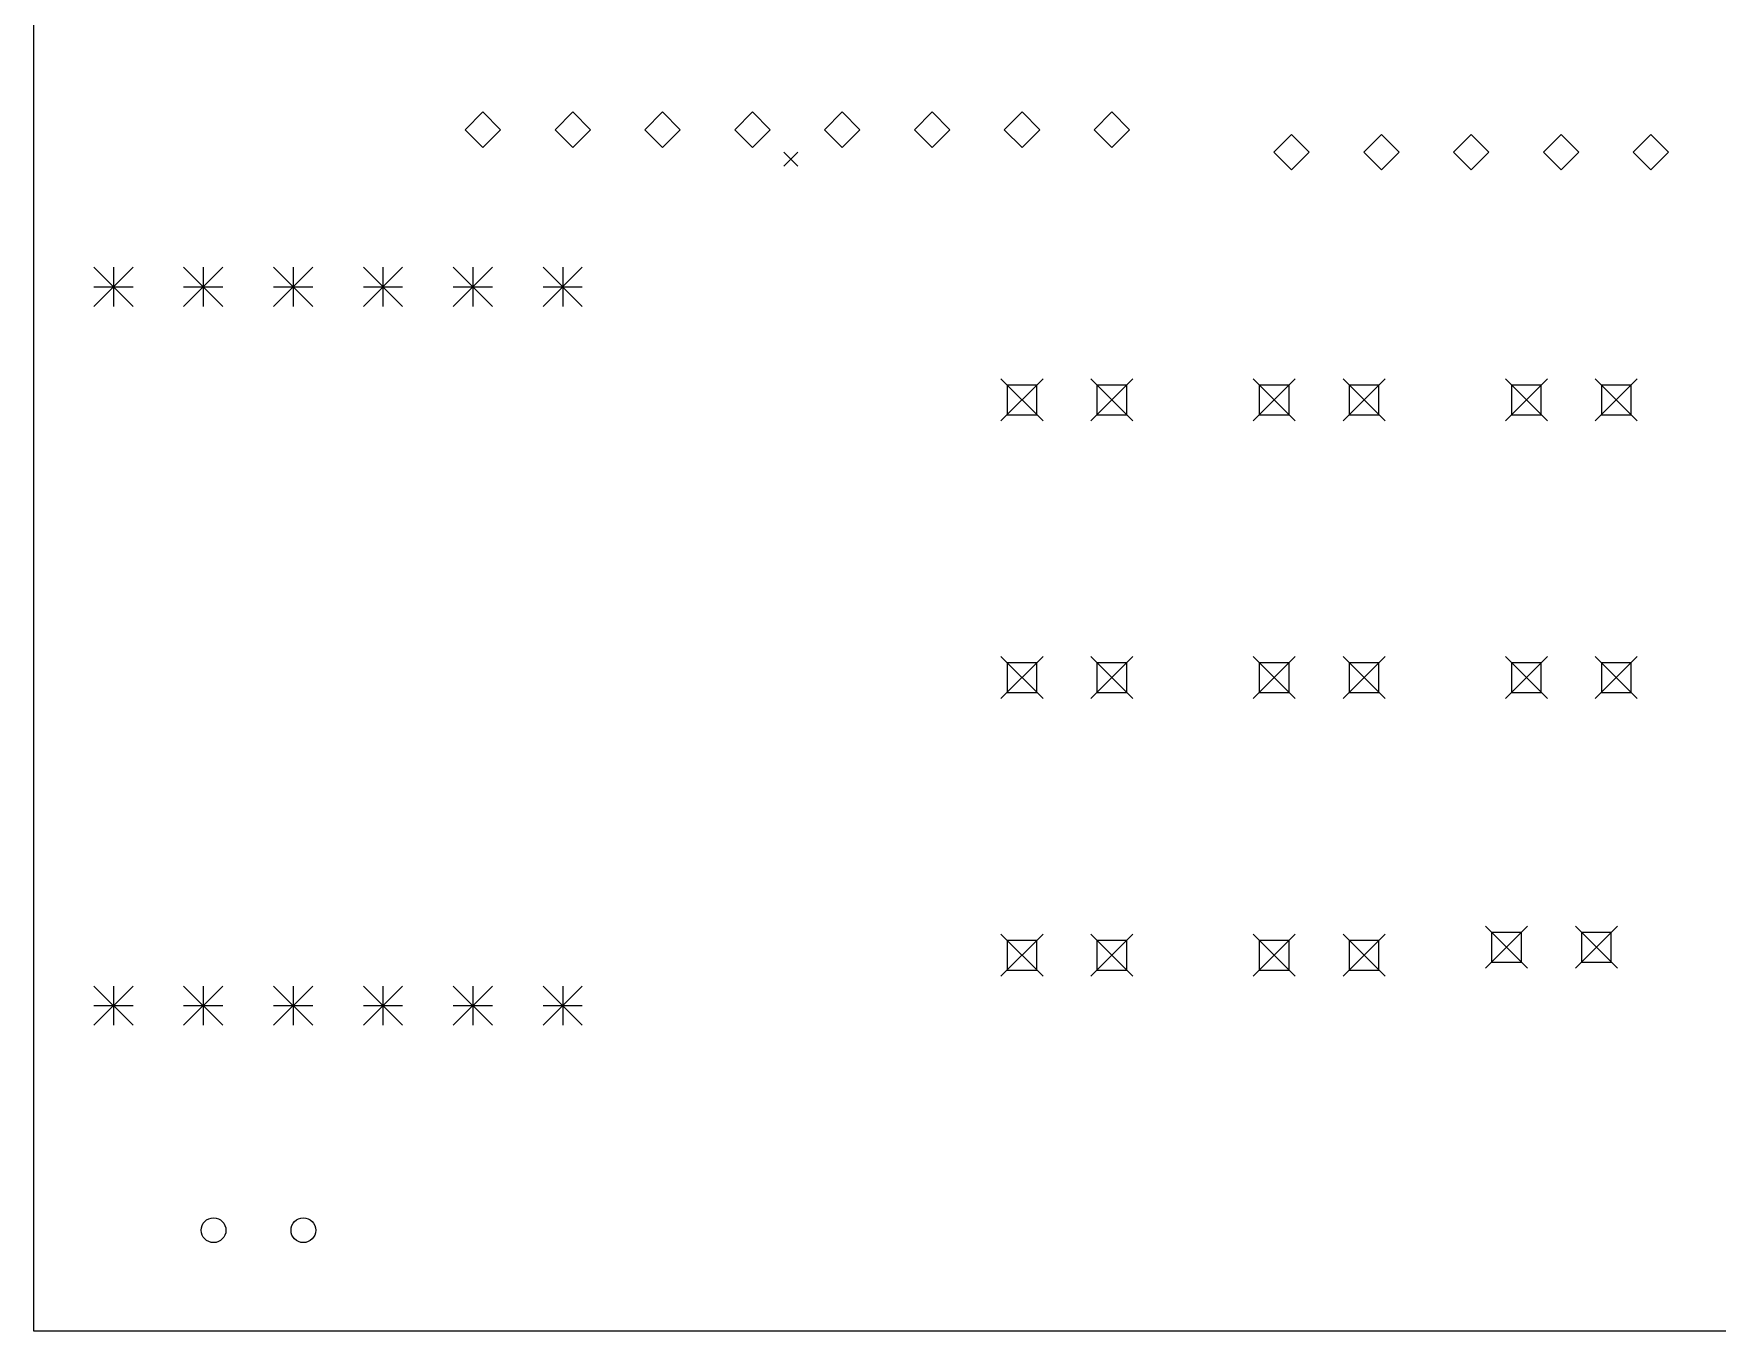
# Model space of a CAD drawing. Extents: x 114 to 215, y -162 to -37.
# Drawn here: x 115.24 to 162.84, y -135.24 to -98.56 of the extents above; entities that cross this region are included whole.
import ezdxf

# ---------------------------------------------------------------- set-up
doc = ezdxf.new("R2010")
doc.units = 0
doc.layers.add('BLACK', color=7, linetype='CONTINUOUS')

msp = doc.modelspace()

# ---------------------------------------------------------------- linework, layer by layer
at = {"layer": 'BLACK', "linetype": 'CONTINUOUS'}
for p, q in [((115.24, -135.243), (115.24, -36.8175)), ((127.94, -100.77), (127.44, -101.27)), ((128.44, -101.27), (127.94, -100.77)), ((130.48, -100.77), (129.98, -101.27)), ((130.98, -101.27), (130.48, -100.77)), ((133.02, -100.77), (132.52, -101.27)), ((133.52, -101.27), (133.02, -100.77)), ((135.56, -100.77), (135.06, -101.27)), ((136.06, -101.27), (135.56, -100.77)), ((138.1, -100.77), (137.6, -101.27)), ((138.6, -101.27), (138.1, -100.77)), ((140.64, -100.77), (140.14, -101.27)), ((141.14, -101.27), (140.64, -100.77)), ((143.18, -100.77), (142.68, -101.27)), ((143.68, -101.27), (143.18, -100.77)), ((145.72, -100.77), (145.22, -101.27)), ((146.22, -101.27), (145.72, -100.77)), ((127.44, -101.27), (127.94, -101.77)), ((127.94, -101.77), (128.44, -101.27)), ((129.98, -101.27), (130.48, -101.77)), ((130.48, -101.77), (130.98, -101.27)), ((132.52, -101.27), (133.02, -101.77)), ((133.02, -101.77), (133.52, -101.27)), ((135.06, -101.27), (135.56, -101.77)), ((135.56, -101.77), (136.06, -101.27)), ((137.6, -101.27), (138.1, -101.77)), ((138.1, -101.77), (138.6, -101.27)), ((140.14, -101.27), (140.64, -101.77)), ((140.64, -101.77), (141.14, -101.27)), ((142.68, -101.27), (143.18, -101.77)), ((143.18, -101.77), (143.68, -101.27)), ((145.22, -101.27), (145.72, -101.77)), ((145.72, -101.77), (146.22, -101.27)), ((150.8, -101.405), (150.3, -101.905)), ((151.3, -101.905), (150.8, -101.405)), ((153.34, -101.405), (152.84, -101.905)), ((153.84, -101.905), (153.34, -101.405)), ((155.88, -101.405), (155.38, -101.905)), ((156.38, -101.905), (155.88, -101.405)), ((158.42, -101.405), (157.92, -101.905)), ((158.92, -101.905), (158.42, -101.405)), ((160.96, -101.405), (160.46, -101.905)), ((161.46, -101.905), (160.96, -101.405)), ((136.443, -101.906), (136.843, -102.306)), ((136.843, -101.906), (136.443, -102.306)), ((150.3, -101.905), (150.8, -102.405)), ((150.8, -102.405), (151.3, -101.905)), ((152.84, -101.905), (153.34, -102.405)), ((153.34, -102.405), (153.84, -101.905)), ((155.38, -101.905), (155.88, -102.405)), ((155.88, -102.405), (156.38, -101.905)), ((157.92, -101.905), (158.42, -102.405)), ((158.42, -102.405), (158.92, -101.905)), ((160.46, -101.905), (160.96, -102.405)), ((160.96, -102.405), (161.46, -101.905)), ((116.94, -105.16), (118.05, -106.27)), ((118.05, -105.16), (116.94, -106.27)), ((117.495, -105.16), (117.495, -106.27)), ((119.48, -105.16), (120.59, -106.27)), ((120.59, -105.16), (119.48, -106.27)), ((120.035, -105.16), (120.035, -106.27)), ((122.02, -105.16), (123.13, -106.27)), ((123.13, -105.16), (122.02, -106.27)), ((122.575, -105.16), (122.575, -106.27)), ((124.56, -105.16), (125.67, -106.27)), ((125.67, -105.16), (124.56, -106.27)), ((125.115, -105.16), (125.115, -106.27)), ((127.1, -105.16), (128.21, -106.27)), ((128.21, -105.16), (127.1, -106.27)), ((127.655, -105.16), (127.655, -106.27)), ((129.64, -105.16), (130.75, -106.27)), ((130.75, -105.16), (129.64, -106.27)), ((130.195, -105.16), (130.195, -106.27)), ((116.94, -105.715), (118.05, -105.715)), ((119.48, -105.715), (120.59, -105.715)), ((122.02, -105.715), (123.13, -105.715)), ((124.56, -105.715), (125.67, -105.715)), ((127.1, -105.715), (128.21, -105.715)), ((129.64, -105.715), (130.75, -105.715)), ((142.585, -108.315), (143.775, -109.505)), ((143.775, -108.315), (142.585, -109.505)), ((143.601, -108.489), (142.759, -108.489)), ((142.759, -108.489), (142.759, -109.331)), ((143.601, -109.331), (143.601, -108.489)), ((145.125, -108.315), (146.315, -109.505)), ((146.315, -108.315), (145.125, -109.505)), ((146.141, -108.489), (145.299, -108.489)), ((145.299, -108.489), (145.299, -109.331)), ((146.141, -109.331), (146.141, -108.489)), ((149.715, -108.315), (150.905, -109.505)), ((150.905, -108.315), (149.715, -109.505)), ((150.731, -108.489), (149.889, -108.489)), ((149.889, -108.489), (149.889, -109.331)), ((150.731, -109.331), (150.731, -108.489)), ((152.255, -108.315), (153.445, -109.505)), ((153.445, -108.315), (152.255, -109.505)), ((153.271, -108.489), (152.429, -108.489)), ((152.429, -108.489), (152.429, -109.331)), ((153.271, -109.331), (153.271, -108.489)), ((156.845, -108.315), (158.035, -109.505)), ((158.035, -108.315), (156.845, -109.505)), ((157.861, -108.489), (157.019, -108.489)), ((157.019, -108.489), (157.019, -109.331)), ((157.861, -109.331), (157.861, -108.489)), ((159.385, -108.315), (160.575, -109.505)), ((160.575, -108.315), (159.385, -109.505)), ((160.401, -108.489), (159.559, -108.489)), ((159.559, -108.489), (159.559, -109.331)), ((160.401, -109.331), (160.401, -108.489)), ((142.759, -109.331), (143.601, -109.331)), ((145.299, -109.331), (146.141, -109.331)), ((149.889, -109.331), (150.731, -109.331)), ((152.429, -109.331), (153.271, -109.331)), ((157.019, -109.331), (157.861, -109.331)), ((159.559, -109.331), (160.401, -109.331)), ((142.585, -116.165), (143.775, -117.355)), ((143.775, -116.165), (142.585, -117.355)), ((143.601, -116.339), (142.759, -116.339)), ((142.759, -116.339), (142.759, -117.181)), ((143.601, -117.181), (143.601, -116.339)), ((145.125, -116.165), (146.315, -117.355)), ((146.315, -116.165), (145.125, -117.355)), ((146.141, -116.339), (145.299, -116.339)), ((145.299, -116.339), (145.299, -117.181)), ((146.141, -117.181), (146.141, -116.339)), ((149.715, -116.165), (150.905, -117.355)), ((150.905, -116.165), (149.715, -117.355)), ((150.731, -116.339), (149.889, -116.339)), ((149.889, -116.339), (149.889, -117.181)), ((150.731, -117.181), (150.731, -116.339)), ((152.255, -116.165), (153.445, -117.355)), ((153.445, -116.165), (152.255, -117.355)), ((153.271, -116.339), (152.429, -116.339)), ((152.429, -116.339), (152.429, -117.181)), ((153.271, -117.181), (153.271, -116.339)), ((156.845, -116.165), (158.035, -117.355)), ((158.035, -116.165), (156.845, -117.355)), ((157.861, -116.339), (157.019, -116.339)), ((157.019, -116.339), (157.019, -117.181)), ((157.861, -117.181), (157.861, -116.339)), ((159.385, -116.165), (160.575, -117.355)), ((160.575, -116.165), (159.385, -117.355)), ((160.401, -116.339), (159.559, -116.339)), ((159.559, -116.339), (159.559, -117.181)), ((160.401, -117.181), (160.401, -116.339)), ((142.759, -117.181), (143.601, -117.181)), ((145.299, -117.181), (146.141, -117.181)), ((149.889, -117.181), (150.731, -117.181)), ((152.429, -117.181), (153.271, -117.181)), ((157.019, -117.181), (157.861, -117.181)), ((159.559, -117.181), (160.401, -117.181)), ((142.585, -124.015), (143.775, -125.205)), ((143.775, -124.015), (142.585, -125.205)), ((143.601, -124.189), (142.759, -124.189)), ((142.759, -124.189), (142.759, -125.031)), ((143.601, -125.031), (143.601, -124.189)), ((145.125, -124.015), (146.315, -125.205)), ((146.315, -124.015), (145.125, -125.205)), ((146.141, -124.189), (145.299, -124.189)), ((145.299, -124.189), (145.299, -125.031)), ((146.141, -125.031), (146.141, -124.189)), ((149.715, -124.015), (150.905, -125.205)), ((150.905, -124.015), (149.715, -125.205)), ((150.731, -124.189), (149.889, -124.189)), ((149.889, -124.189), (149.889, -125.031)), ((150.731, -125.031), (150.731, -124.189)), ((152.255, -124.015), (153.445, -125.205)), ((153.445, -124.015), (152.255, -125.205)), ((153.271, -124.189), (152.429, -124.189)), ((152.429, -124.189), (152.429, -125.031)), ((153.271, -125.031), (153.271, -124.189)), ((156.283, -123.789), (157.473, -124.979)), ((157.473, -123.789), (156.283, -124.979)), ((157.299, -123.963), (156.457, -123.963)), ((156.457, -123.963), (156.457, -124.805)), ((157.299, -124.805), (157.299, -123.963)), ((158.823, -123.789), (160.013, -124.979)), ((160.013, -123.789), (158.823, -124.979)), ((159.839, -123.963), (158.997, -123.963)), ((158.997, -123.963), (158.997, -124.805)), ((159.839, -124.805), (159.839, -123.963)), ((142.759, -125.031), (143.601, -125.031)), ((145.299, -125.031), (146.141, -125.031)), ((149.889, -125.031), (150.731, -125.031)), ((152.429, -125.031), (153.271, -125.031)), ((156.457, -124.805), (157.299, -124.805)), ((158.997, -124.805), (159.839, -124.805)), ((116.94, -125.48), (118.05, -126.59)), ((118.05, -125.48), (116.94, -126.59)), ((117.495, -125.48), (117.495, -126.59)), ((119.48, -125.48), (120.59, -126.59)), ((120.59, -125.48), (119.48, -126.59)), ((120.035, -125.48), (120.035, -126.59)), ((122.02, -125.48), (123.13, -126.59)), ((123.13, -125.48), (122.02, -126.59)), ((122.575, -125.48), (122.575, -126.59)), ((124.56, -125.48), (125.67, -126.59)), ((125.67, -125.48), (124.56, -126.59)), ((125.115, -125.48), (125.115, -126.59)), ((127.1, -125.48), (128.21, -126.59)), ((128.21, -125.48), (127.1, -126.59)), ((127.655, -125.48), (127.655, -126.59)), ((129.64, -125.48), (130.75, -126.59)), ((130.75, -125.48), (129.64, -126.59)), ((130.195, -125.48), (130.195, -126.59)), ((116.94, -126.035), (118.05, -126.035)), ((119.48, -126.035), (120.59, -126.035)), ((122.02, -126.035), (123.13, -126.035)), ((124.56, -126.035), (125.67, -126.035)), ((127.1, -126.035), (128.21, -126.035)), ((129.64, -126.035), (130.75, -126.035)), ((214.935, -135.243), (115.24, -135.243))]:
    msp.add_line(p, q, dxfattribs=at)
at = {"layer": 'BLACK'}
for centre in [(120.325, -132.385), (122.865, -132.385)]:
    msp.add_circle(centre, 0.35, dxfattribs=at)

doc.saveas('drawing.dxf')
